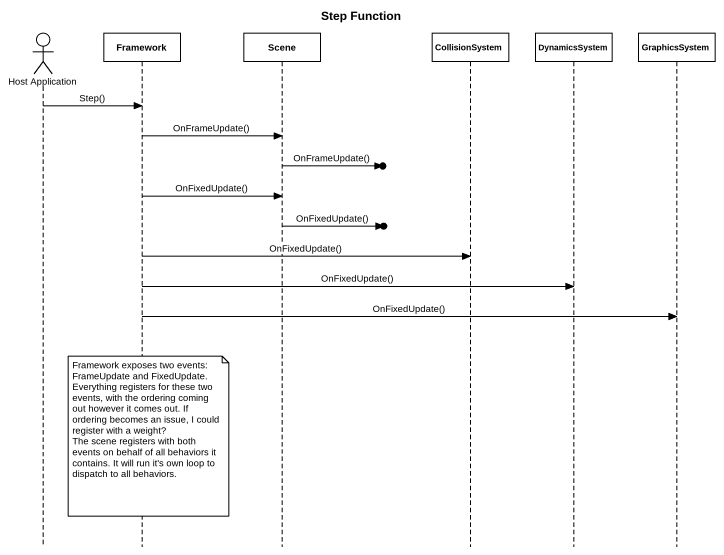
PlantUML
@startuml
title Step Function
hide footbox
actor "Host Application" as Host_Application
participant Framework
participant Scene
participant CollisionSystem
participant DynamicsSystem
participant GraphicsSystem

Host_Application -> Framework : Step()
Framework -> Scene : OnFrameUpdate()
Scene ->o] : OnFrameUpdate()
Framework -> Scene : OnFixedUpdate()
Scene ->o] : OnFixedUpdate()
Framework -> CollisionSystem : OnFixedUpdate()
Framework -> DynamicsSystem : OnFixedUpdate()
Framework -> GraphicsSystem : OnFixedUpdate()
note over Framework
  Framework exposes two events: FrameUpdate and FixedUpdate. Everything registers for these two events, with the ordering coming out however it comes out. If ordering becomes an issue, I could register with a weight?
  The scene registers with both events on behalf of all behaviors it contains. It will run it's own loop to dispatch to all behaviors.
end note
@enduml
